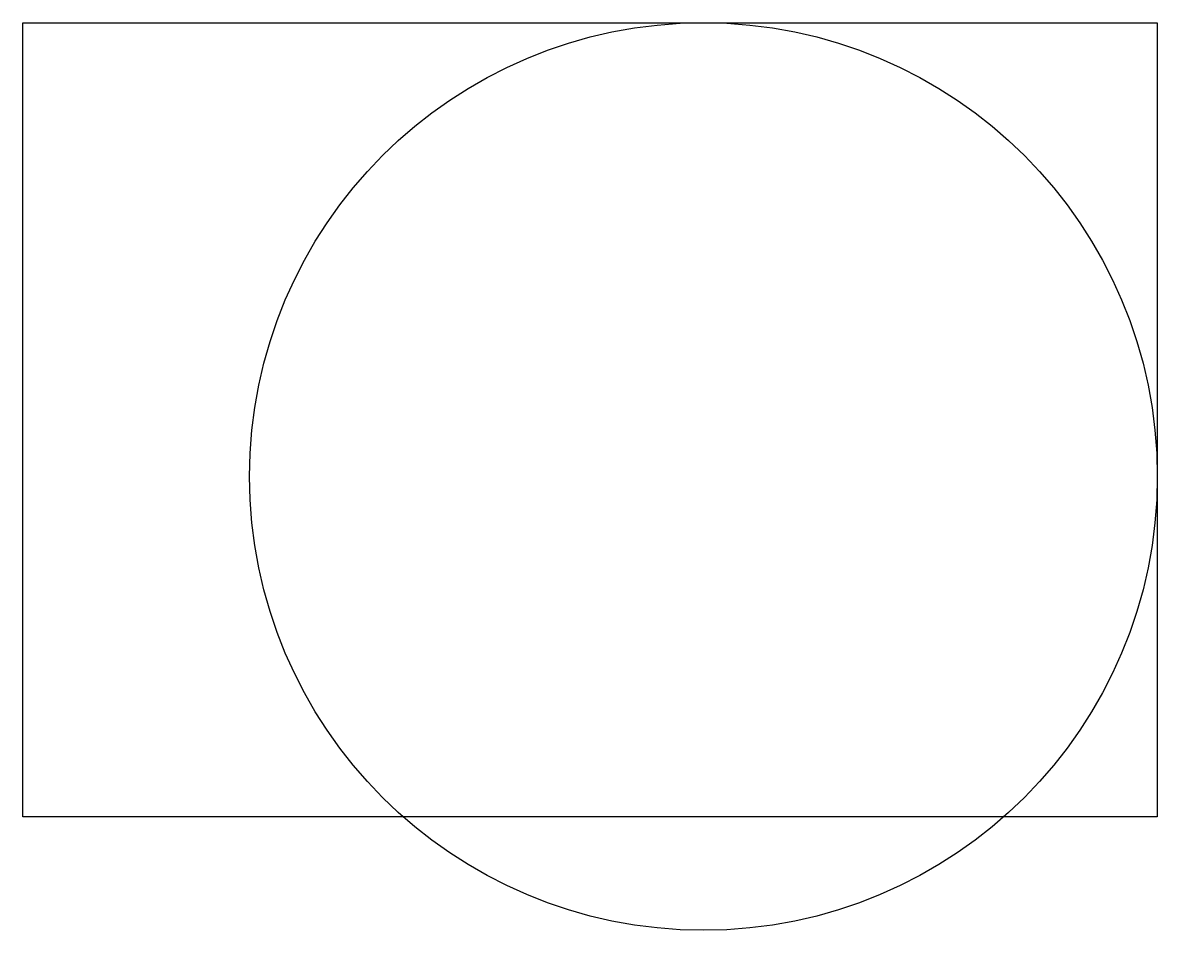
# Model space of a CAD drawing. Header units: millimetres. Extents: x -15 to 15, y -2 to 22.
import ezdxf

# ---------------------------------------------------------------- set-up
doc = ezdxf.new("R2010")
doc.units = ezdxf.units.MM
doc.layers.get('0').update_dxf_attribs({"linetype": 'CONTINUOUS'})

msp = doc.modelspace()

# ---------------------------------------------------------------- linework, layer by layer
msp.add_lwpolyline([(15, 1), (-15, 1), (-15, 22), (15, 22)], close=True)
msp.add_circle((3, 10), 12)

doc.saveas('drawing.dxf')
